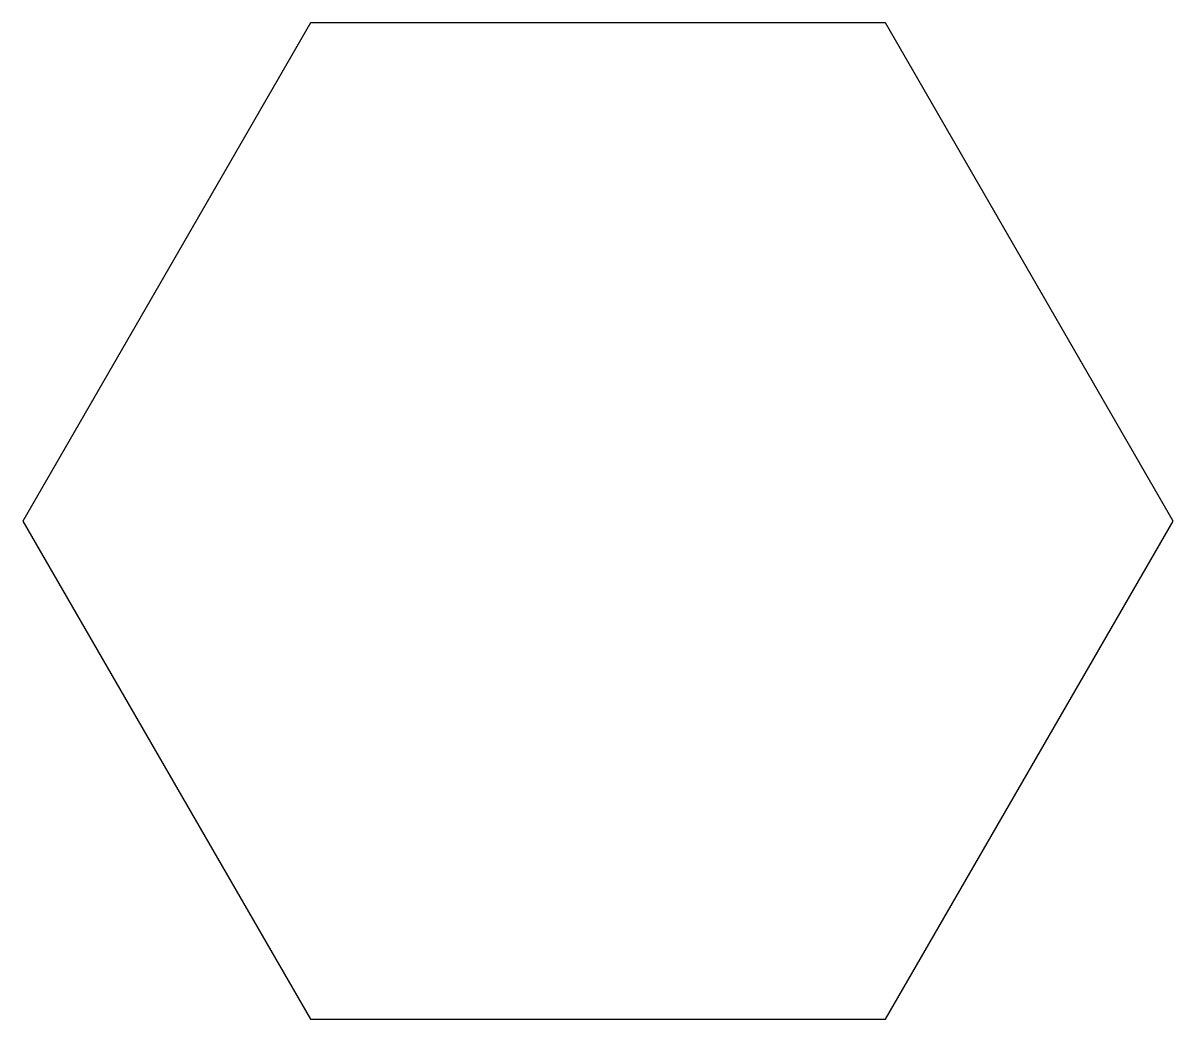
# Model space of a CAD drawing. Header units: millimetres. Extents: x -444 to 444, y -385 to 385.
import ezdxf

# ---------------------------------------------------------------- set-up
doc = ezdxf.new("R2010")
doc.units = ezdxf.units.MM

msp = doc.modelspace()

# ---------------------------------------------------------------- linework, layer by layer
at = {"transparency": 33554687}
msp.add_lwpolyline([(444, 0), (222, 384.52), (-222, 384.52), (-444, 0), (-222, -384.52), (222, -384.52)], close=True, dxfattribs=at)

doc.saveas('drawing.dxf')
